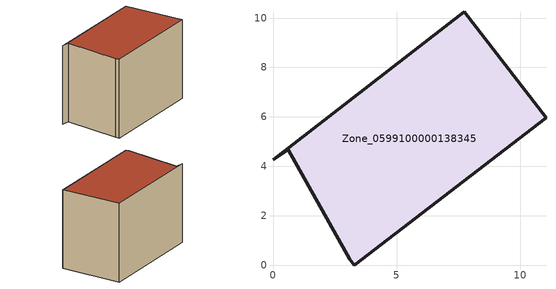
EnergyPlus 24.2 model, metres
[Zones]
Zone_0599100000138345
 floor ground (C_G): 3.29,0 3.1,0.25 0.62,4.68 0,4.26 7.75,10.25 11.05,5.97 z0
 wall outside (C_F): 3.29,0 11.05,5.97 7.75,10.25 0,4.26 0.62,4.68 3.1,0.25 3.29,0 z0:6.98
 roof outside (C_R): 3.1,0.25 3.29,0 11.05,5.97 7.75,10.25 0,4.26 0.62,4.68 z6.98
[BUILDING]
Pand.0599100000138345: North Axis=0; Terrain=City; Loads Convergence Tolerance Value=0.04; Temperature Convergence Tolerance Value=0.4; Solar Distribution=FullExterior; Maximum Number of Warmup Days=25; Minimum Number of Warmup Days=1
[Site:Location]
Rotterdam.The.Hague.AP_ZH_NLD Design_Conditions: Latitude=51.96; Longitude=4.45; Time Zone=1; Elevation=-4.5
[SITE:GROUNDTEMPERATURE:BUILDINGSURFACE]
18, 18, 18, 18, 18, 18, 18, 18, 18, 18, 18, 18
[MATERIAL] Thermal Absorptance=0.9; Solar Absorptance=0.7; Visible Absorptance=0.7
Name | Roughness | Thickness | Conductivity | Density | Specific Heat
G.TI.1975-1991 | MediumSmooth | 0.15 | 0.288461 | 540 | 1210
F.TI.1975-1991 | Rough | 0.3 | 0.230769 | 1920 | 840
R.TI.1975-1991 | MediumRough | 0.2 | 0.153846 | 1500 | 1000
[CONSTRUCTION]
C_G: G.TI.1975-1991
C_F: F.TI.1975-1991
C_R: R.TI.1975-1991
[ZONE]
Zone_0599100000138345: Type=1; Multiplier=1; Ceiling Height=Autocalculate; Volume=Autocalculate; Floor Area=autocalculate; Part of Total Floor Area=Yes
[ZONEINFILTRATION:DESIGNFLOWRATE]
Infil_Zone_0599100000138345: Zone or ZoneList or Space or SpaceList=Zone_0599100000138345; Schedule=AlwaysOn; Design Flow Rate Calculation Method=Flow/Area; Flow Rate per Floor Area=0.003; Constant Term Coefficient=1; Temperature Term Coefficient=0; Velocity Term Coefficient=0; Velocity Squared Term Coefficient=0
[HVACTEMPLATE:ZONE:IDEALLOADSAIRSYSTEM]
Zone_0599100000138345: Maximum Heating Supply Air Temperature=50; Minimum Cooling Supply Air Temperature=13; Maximum Heating Supply Air Humidity Ratio=0.0156; Minimum Cooling Supply Air Humidity Ratio=0.0077; Heating Limit=NoLimit; Cooling Limit=NoLimit; Dehumidification Control Type=ConstantSensibleHeatRatio; Cooling Sensible Heat Ratio=0.7; Dehumidification Setpoint=60; Humidification Control Type=None; Humidification Setpoint=30; Outdoor Air Method=None; Outdoor Air Flow Rate per Person=0.00944; Outdoor Air Flow Rate per Zone Floor Area=0; Outdoor Air Flow Rate per Zone=0; Demand Controlled Ventilation Type=None; Outdoor Air Economizer Type=NoEconomizer; Heat Recovery Type=None; Sensible Heat Recovery Effectiveness=0.7; Latent Heat Recovery Effectiveness=0.65
[ZONECONTROL:THERMOSTAT]
ThermostatControl_Zone_0599100000138345: Zone or ZoneList=Zone_0599100000138345; Control Type Schedule=DualSetpointControlType; Control 1=Thermostat_Zone_0599100000138345; Temperature Difference Between Cutout And Setpoint=0
[THERMOSTATSETPOINT:DUALSETPOINT]
Thermostat_Zone_0599100000138345: Heating Setpoint Temperature Schedule=HeatingSetpoint_Zone_0599100000138345; Cooling Setpoint Temperature Schedule=CoolingSetpoint_Zone_0599100000138345
[SCHEDULE:COMPACT]
HeatingSetpoint_Zone_0599100000138345: Through: 12/31, For: AllDays, Until: 24:00, 21
CoolingSetpoint_Zone_0599100000138345: Through: 12/31, For: AllDays, Until: 24:00, 24
DualSetpointControlType: Through: 12/31, For: AllDays, Until: 24:00, 4
AlwaysOn: Through: 12/31, For: AllDays, Until: 24:00, 1
